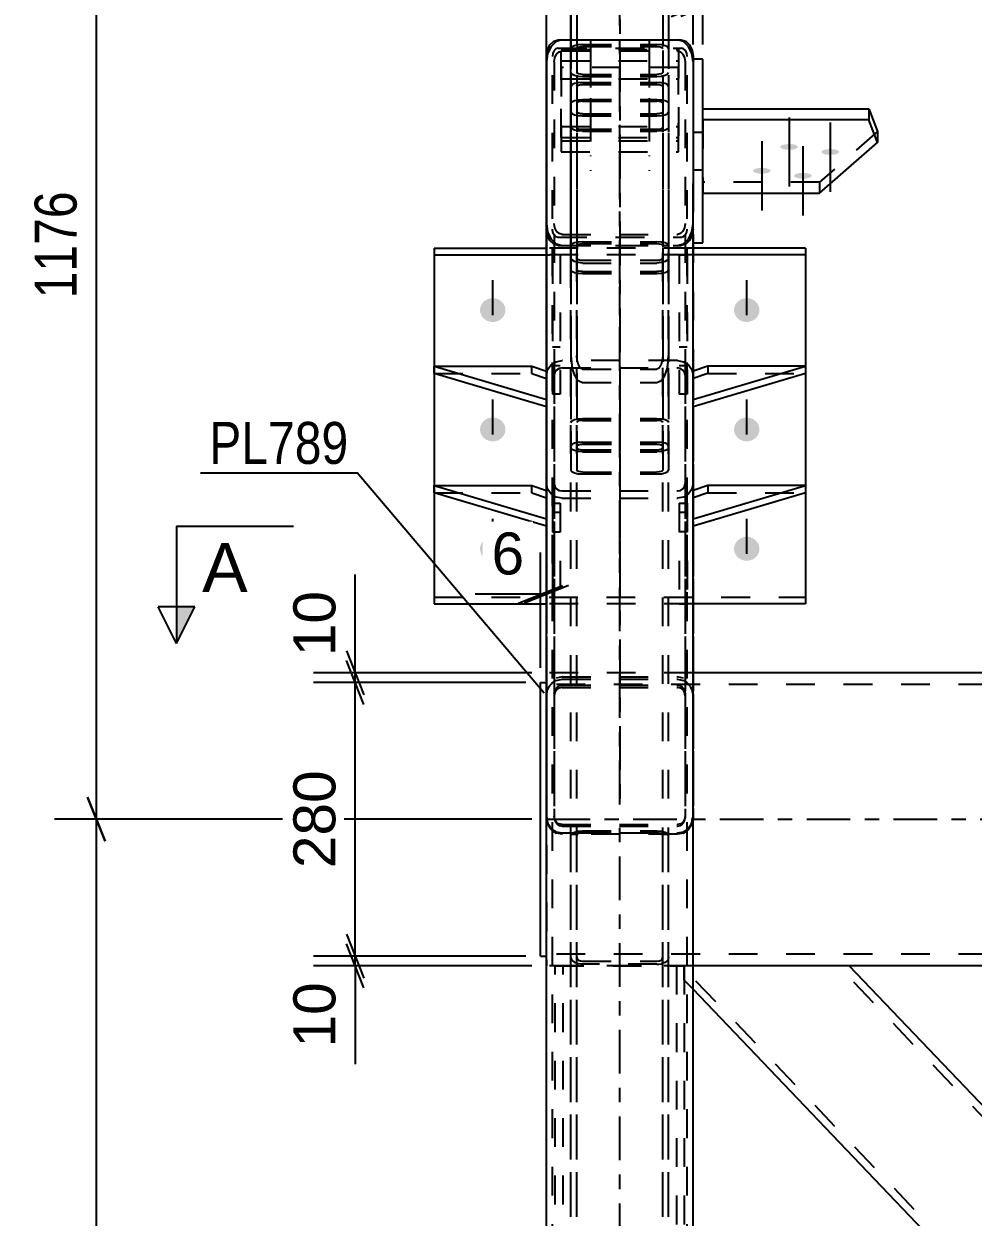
# Model space of a CAD drawing. Header units: millimetres. Extents: x 0 to 1189, y 0 to 841.
# Drawn here: x 72.9 to 137.7, y 469.1 to 550.6 of the extents above; entities that cross this region are included whole.
import ezdxf

# ---------------------------------------------------------------- set-up
doc = ezdxf.new("R2010")
doc.units = ezdxf.units.MM
doc.linetypes.add('DXK_LINE_DOT2', pattern=[3.9198, 1.9599, -1.9599])
doc.linetypes.add('DXK_LINE_DOT3', pattern=[5.9187, 2.979, -0.9799, 0.9799, -0.9799])
doc.styles.add('Arial', font='ARIAL.TTF', dxfattribs={"height": 0.2})
doc.styles.add('Arial Narrow', font='ARIALN.TTF', dxfattribs={"height": 0.2})

# ---------------------------------------------------------------- blocks, each defined once
blk = doc.blocks.new('Part-318890741-4283 - 4193')
at = {"color": 2, "linetype": 'Continuous'}
for p, q in [((100.884, 535.244), (108.551, 535.244)), ((100.884, 535.244), (100.884, 510.982)), ((126.217, 535.244), (118.551, 535.244)), ((126.217, 535.244), (126.217, 510.982)), ((100.884, 534.788), (108.551, 534.788)), ((126.217, 534.788), (118.551, 534.788)), ((100.884, 510.982), (108.551, 510.982)), ((126.217, 510.982), (118.551, 510.982))]:
    blk.add_line(p, q, dxfattribs=at)
at = {"color": 7, "linetype": 'DXK_LINE_DOT2'}
for p, q in [((118.551, 535.244), (108.551, 535.244)), ((108.551, 534.788), (108.785, 534.788)), ((118.551, 534.788), (108.785, 534.788)), ((100.884, 511.438), (126.217, 511.438)), ((118.551, 510.982), (108.551, 510.982))]:
    blk.add_line(p, q, dxfattribs=at)
blk = doc.blocks.new('Part-318890741-4210 - 4193')
at = {"color": 2, "linetype": 'Continuous'}
for p, q in [((100.884, 518.562), (100.884, 519.063)), ((100.884, 519.063), (108.551, 516.783)), ((100.884, 519.063), (107.551, 519.063)), ((107.551, 519.063), (108.551, 518.721)), ((108.551, 516.282), (100.884, 518.562))]:
    blk.add_line(p, q, dxfattribs=at)
at = {"color": 7, "linetype": 'DXK_LINE_DOT2'}
for p, q in [((107.551, 518.562), (107.551, 519.063)), ((108.551, 518.721), (108.551, 516.282)), ((100.884, 518.562), (107.551, 518.562)), ((107.551, 518.562), (108.551, 518.22))]:
    blk.add_line(p, q, dxfattribs=at)
blk = doc.blocks.new('Part-318890741-4211 - 4193')
at = {"color": 2, "linetype": 'Continuous'}
for p, q in [((119.551, 519.063), (118.551, 518.721)), ((118.551, 516.783), (126.217, 519.063)), ((126.217, 519.063), (119.551, 519.063)), ((126.217, 519.063), (126.217, 518.562)), ((126.217, 518.562), (118.551, 516.282))]:
    blk.add_line(p, q, dxfattribs=at)
at = {"color": 7, "linetype": 'DXK_LINE_DOT2'}
for p, q in [((118.551, 518.721), (118.551, 516.282)), ((119.551, 519.063), (119.551, 518.562)), ((119.551, 518.562), (118.551, 518.22)), ((119.551, 518.562), (126.217, 518.562))]:
    blk.add_line(p, q, dxfattribs=at)
blk = doc.blocks.new('Part-318890741-4398 - 4193')
at = {"color": 2, "linetype": 'Continuous'}
for p, q in [((100.884, 526.706), (100.884, 527.207)), ((100.884, 527.207), (108.551, 524.927)), ((100.884, 527.207), (107.551, 527.207)), ((107.551, 527.207), (108.551, 526.865)), ((108.551, 524.426), (100.884, 526.706))]:
    blk.add_line(p, q, dxfattribs=at)
at = {"color": 7, "linetype": 'DXK_LINE_DOT2'}
for p, q in [((107.551, 526.706), (107.551, 527.207)), ((108.551, 526.865), (108.551, 524.426)), ((100.884, 526.706), (107.551, 526.706)), ((107.551, 526.706), (108.551, 526.364))]:
    blk.add_line(p, q, dxfattribs=at)
blk = doc.blocks.new('Part-318890741-4213 - 4193')
at = {"color": 7, "linetype": 'DXK_LINE_DOT2'}
for p, q in [((108.951, 534.788), (108.951, 525.303)), ((109.484, 534.788), (108.951, 534.788)), ((109.484, 534.788), (109.484, 525.303)), ((108.951, 528.523), (109.484, 528.523)), ((108.951, 527.241), (109.484, 527.241)), ((109.484, 525.303), (108.951, 525.303))]:
    blk.add_line(p, q, dxfattribs=at)
blk = doc.blocks.new('Part-318890741-4214 - 4193')
at = {"color": 7, "linetype": 'DXK_LINE_DOT2'}
for p, q in [((117.617, 534.788), (117.617, 525.303)), ((117.617, 534.788), (118.15, 534.788)), ((118.15, 534.788), (118.15, 525.303)), ((117.617, 528.523), (118.15, 528.523)), ((117.617, 527.241), (118.15, 527.241)), ((118.15, 525.303), (117.617, 525.303))]:
    blk.add_line(p, q, dxfattribs=at)
blk = doc.blocks.new('Part-318890741-4215 - 4193')
at = {"color": 7, "linetype": 'DXK_LINE_DOT2'}
for p, q in [((108.951, 517.844), (108.951, 510.982)), ((108.951, 517.844), (109.484, 517.844)), ((109.484, 517.844), (109.484, 510.982)), ((108.951, 517.247), (109.484, 517.247)), ((108.951, 515.906), (109.484, 515.906)), ((109.484, 510.982), (108.951, 510.982))]:
    blk.add_line(p, q, dxfattribs=at)
blk = doc.blocks.new('Part-318890741-4216 - 4193')
at = {"color": 7, "linetype": 'DXK_LINE_DOT2'}
for p, q in [((117.617, 517.844), (117.617, 510.982)), ((117.617, 517.844), (118.15, 517.844)), ((118.15, 517.844), (118.15, 510.982)), ((117.617, 517.247), (118.15, 517.247)), ((118.15, 515.906), (117.617, 515.906)), ((117.617, 510.982), (118.15, 510.982))]:
    blk.add_line(p, q, dxfattribs=at)
blk = doc.blocks.new('Bolt-318890741-4284 - 4193')
at = {"color": 1, "linetype": 'DXK_LINE_DOT2'}
for p, q in [((111.554, 548.183), (111.554, 544.211)), ((115.554, 548.183), (115.554, 544.211)), ((111.554, 544.495), (111.554, 540.524)), ((115.554, 544.495), (115.554, 540.524))]:
    blk.add_line(p, q, dxfattribs=at)
blk = doc.blocks.new('Part-318890741-4224 - 4193')
at = {"color": 7, "linetype": 'DXK_LINE_DOT2'}
for p, q in [((108.551, 506.284), (108.551, 486.284)), ((118.551, 506.284), (108.551, 506.284)), ((334.619, 505.484), (108.551, 505.484)), ((334.619, 487.084), (108.551, 487.084)), ((118.551, 486.284), (108.551, 486.284))]:
    blk.add_line(p, q, dxfattribs=at)
at = {"color": 2, "linetype": 'Continuous'}
for p, q in [((334.619, 506.284), (118.551, 506.284)), ((334.619, 486.284), (118.551, 486.284))]:
    blk.add_line(p, q, dxfattribs=at)
at = {"color": 7, "linetype": 'DXK_LINE_DOT3'}
blk.add_line((108.551, 496.284), (334.619, 496.284), dxfattribs=at)
blk = doc.blocks.new('Part-318890741-4408 - 4193')
at = {"color": 2, "linetype": 'Continuous'}
for p, q in [((108.612, 548.767), (108.785, 549.131)), ((108.785, 549.131), (109.045, 549.374)), ((109.045, 549.374), (109.351, 549.46)), ((109.351, 549.46), (117.751, 549.46)), ((117.751, 549.46), (118.057, 549.374)), ((118.057, 549.374), (118.316, 549.131)), ((118.316, 549.131), (118.49, 548.767)), ((108.551, 548.338), (108.612, 548.767)), ((108.551, 317.743), (108.551, 548.338)), ((118.49, 548.767), (118.551, 548.338)), ((118.551, 548.338), (118.551, 548.16)), ((118.551, 319.495), (118.551, 539.665))]:
    blk.add_line(p, q, dxfattribs=at)
at = {"color": 7, "linetype": 'DXK_LINE_DOT2'}
for p, q in [((109.198, 548.856), (109.068, 548.735)), ((109.351, 548.899), (109.198, 548.856)), ((109.351, 548.899), (117.751, 548.899)), ((117.904, 548.856), (117.751, 548.899)), ((118.034, 548.735), (117.904, 548.856)), ((108.981, 548.553), (108.951, 548.338)), ((108.951, 317.743), (108.951, 548.338)), ((109.068, 548.735), (108.981, 548.553)), ((118.12, 548.553), (118.034, 548.735)), ((118.151, 548.338), (118.12, 548.553)), ((118.151, 317.743), (118.151, 548.338)), ((118.551, 548.16), (118.551, 539.665)), ((108.612, 536.132), (108.551, 536.561)), ((108.981, 536.347), (108.951, 536.561)), ((118.12, 536.347), (118.151, 536.561)), ((118.551, 536.561), (118.49, 536.132)), ((108.785, 535.768), (108.612, 536.132)), ((109.045, 535.525), (108.785, 535.768)), ((109.045, 536.213), (108.981, 536.347)), ((109.068, 536.165), (109.045, 536.213)), ((109.068, 536.165), (109.198, 536.043)), ((109.198, 536.043), (109.351, 536)), ((109.351, 536), (117.751, 536)), ((117.751, 536), (117.904, 536.043)), ((117.904, 536.043), (118.034, 536.165)), ((118.034, 536.165), (118.057, 536.213)), ((118.057, 536.213), (118.12, 536.347)), ((118.316, 535.768), (118.057, 535.525)), ((118.49, 536.132), (118.316, 535.768)), ((109.351, 535.44), (109.045, 535.525)), ((109.351, 535.44), (117.751, 535.44)), ((118.057, 535.525), (117.751, 535.44))]:
    blk.add_line(p, q, dxfattribs=at)
blk = doc.blocks.new('Part-318890741-4241 - 4193')
at = {"color": 7, "linetype": 'DXK_LINE_DOT2'}
for p, q in [((129.2, 486.284), (117.936, 486.284)), ((117.951, 485.768), (117.936, 486.284)), ((117.951, 486.087), (117.951, 486.284)), ((209.5, 390.337), (117.951, 486.087)), ((214.849, 395.932), (128.462, 486.284)), ((117.951, 485.316), (117.951, 485.768)), ((118.551, 484.688), (117.951, 485.316))]:
    blk.add_line(p, q, dxfattribs=at)
at = {"color": 2, "linetype": 'Continuous'}
for p, q in [((215.218, 396.318), (129.2, 486.284)), ((209.131, 389.951), (118.551, 484.688))]:
    blk.add_line(p, q, dxfattribs=at)
blk = doc.blocks.new('Part-318890741-4246 - 4193')
at = {"color": 7, "linetype": 'DXK_LINE_DOT2'}
for p, q in [((110.22, 545.146), (110.281, 545.245)), ((110.22, 545.146), (110.22, 520.105)), ((110.281, 545.245), (110.455, 545.33)), ((110.455, 545.33), (110.714, 545.386)), ((110.651, 545.196), (110.62, 545.146)), ((110.62, 545.146), (110.62, 520.105)), ((110.737, 545.238), (110.651, 545.196)), ((110.714, 545.386), (111.02, 545.406)), ((110.867, 545.266), (110.737, 545.238)), ((111.02, 545.276), (110.867, 545.266)), ((111.02, 545.406), (116.087, 545.406)), ((111.02, 545.276), (116.087, 545.276)), ((116.087, 545.406), (116.393, 545.386)), ((116.24, 545.266), (116.087, 545.276)), ((116.37, 545.238), (116.24, 545.266)), ((116.456, 545.196), (116.37, 545.238)), ((116.393, 545.386), (116.653, 545.33)), ((116.487, 545.146), (116.456, 545.196)), ((116.487, 545.146), (116.487, 520.105)), ((116.653, 545.33), (116.826, 545.245)), ((116.826, 545.245), (116.887, 545.146)), ((116.887, 545.146), (116.887, 520.105)), ((110.281, 543.398), (110.22, 543.498)), ((110.455, 543.313), (110.281, 543.398)), ((110.714, 543.257), (110.455, 543.313)), ((110.62, 543.498), (110.651, 543.448)), ((110.651, 543.448), (110.737, 543.405)), ((111.02, 543.237), (110.714, 543.257)), ((110.737, 543.405), (110.867, 543.377)), ((110.867, 543.377), (111.02, 543.367)), ((111.02, 543.367), (116.087, 543.367)), ((111.02, 543.237), (116.087, 543.237)), ((116.087, 543.367), (116.24, 543.377)), ((116.393, 543.257), (116.087, 543.237)), ((116.24, 543.377), (116.37, 543.405)), ((116.37, 543.405), (116.456, 543.448)), ((116.653, 543.313), (116.393, 543.257)), ((116.456, 543.448), (116.487, 543.498)), ((116.826, 543.398), (116.653, 543.313)), ((116.887, 543.498), (116.826, 543.398)), ((110.455, 521.938), (110.281, 521.853)), ((110.714, 521.994), (110.455, 521.938)), ((111.02, 522.014), (110.714, 521.994)), ((111.02, 522.014), (116.087, 522.014)), ((116.393, 521.994), (116.087, 522.014)), ((116.653, 521.938), (116.393, 521.994)), ((116.826, 521.853), (116.653, 521.938)), ((110.281, 521.853), (110.22, 521.754)), ((110.62, 521.754), (110.651, 521.804)), ((110.651, 521.804), (110.737, 521.846)), ((110.737, 521.846), (110.867, 521.874)), ((110.867, 521.874), (111.02, 521.884)), ((111.02, 521.884), (116.087, 521.884)), ((116.087, 521.884), (116.24, 521.874)), ((116.24, 521.874), (116.37, 521.846)), ((116.37, 521.846), (116.456, 521.804)), ((116.456, 521.804), (116.487, 521.754)), ((116.887, 521.754), (116.826, 521.853)), ((110.22, 520.105), (110.281, 520.006)), ((110.281, 520.006), (110.455, 519.921)), ((110.455, 519.921), (110.714, 519.865)), ((110.651, 520.056), (110.62, 520.105)), ((110.737, 520.013), (110.651, 520.056)), ((110.714, 519.865), (111.02, 519.845)), ((110.867, 519.985), (110.737, 520.013)), ((111.02, 519.975), (110.867, 519.985)), ((111.02, 519.975), (116.087, 519.975)), ((111.02, 519.845), (116.087, 519.845)), ((116.24, 519.985), (116.087, 519.975)), ((116.087, 519.845), (116.393, 519.865)), ((116.37, 520.013), (116.24, 519.985)), ((116.456, 520.056), (116.37, 520.013)), ((116.393, 519.865), (116.653, 519.921)), ((116.487, 520.105), (116.456, 520.056)), ((116.653, 519.921), (116.826, 520.006)), ((116.826, 520.006), (116.887, 520.105))]:
    blk.add_line(p, q, dxfattribs=at)
blk = doc.blocks.new('Part-318890741-4247 - 4193')
at = {"color": 7, "linetype": 'DXK_LINE_DOT2'}
for p, q in [((108.551, 526.581), (108.632, 526.964)), ((108.632, 526.964), (108.863, 527.29)), ((108.863, 527.29), (109.209, 527.507)), ((109.24, 526.935), (109.125, 526.773)), ((109.209, 527.507), (109.617, 527.583)), ((109.413, 527.044), (109.24, 526.935)), ((109.617, 527.082), (109.413, 527.044)), ((117.484, 527.583), (109.617, 527.583)), ((109.617, 527.082), (117.484, 527.082)), ((117.484, 527.583), (117.892, 527.507)), ((117.688, 527.044), (117.484, 527.082)), ((117.861, 526.935), (117.688, 527.044)), ((117.977, 526.773), (117.861, 526.935)), ((117.892, 527.507), (118.238, 527.29)), ((118.238, 527.29), (118.47, 526.964)), ((118.47, 526.964), (118.551, 526.581)), ((108.551, 526.581), (108.551, 496.488)), ((109.125, 526.773), (109.084, 526.581)), ((109.084, 526.581), (109.084, 496.488)), ((118.017, 526.581), (117.977, 526.773)), ((118.017, 526.581), (118.017, 496.488)), ((118.551, 526.581), (118.551, 496.488)), ((108.632, 518.805), (108.551, 519.189)), ((108.863, 518.48), (108.632, 518.805)), ((109.084, 519.189), (109.125, 518.997)), ((109.125, 518.997), (109.24, 518.834)), ((109.24, 518.834), (109.413, 518.726)), ((109.413, 518.726), (109.617, 518.687)), ((109.617, 518.687), (117.484, 518.687)), ((117.484, 518.687), (117.688, 518.726)), ((117.688, 518.726), (117.861, 518.834)), ((117.861, 518.834), (117.977, 518.997)), ((117.977, 518.997), (118.017, 519.189)), ((118.47, 518.805), (118.238, 518.48)), ((118.551, 519.189), (118.47, 518.805)), ((109.209, 518.263), (108.863, 518.48)), ((109.617, 518.186), (109.209, 518.263)), ((109.617, 518.186), (117.484, 518.186)), ((117.892, 518.263), (117.484, 518.186)), ((118.238, 518.48), (117.892, 518.263)), ((109.617, 505.995), (109.209, 505.908)), ((109.617, 505.995), (117.484, 505.995)), ((117.892, 505.908), (117.484, 505.995)), ((108.632, 505.294), (108.551, 504.86)), ((109.084, 504.86), (109.125, 505.077)), ((109.413, 505.384), (109.617, 505.427)), ((109.617, 505.427), (117.484, 505.427)), ((117.484, 505.427), (117.688, 505.384)), ((117.977, 505.077), (118.017, 504.86)), ((118.551, 504.86), (118.47, 505.294)), ((108.551, 496.488), (108.632, 496.054)), ((109.125, 496.271), (109.084, 496.488)), ((109.617, 495.921), (109.413, 495.964)), ((109.617, 495.921), (117.484, 495.921)), ((117.688, 495.964), (117.484, 495.921)), ((118.017, 496.488), (117.977, 496.271)), ((118.47, 496.054), (118.551, 496.488)), ((109.209, 495.439), (109.617, 495.353)), ((109.617, 495.353), (117.484, 495.353)), ((117.484, 495.353), (117.892, 495.439))]:
    blk.add_line(p, q, dxfattribs=at)
at = {"color": 7, "linetype": 'DXK_LINE_DOT3'}
blk.add_line((113.551, 526.305), (113.551, 497.254), dxfattribs=at)
at = {"color": 7, "linetype": 'DXK_LINE_DOT2'}
for centre, radius, start, end in [((109.641, 504.881), 0.552, 114.31996, 159.24168), ((117.461, 504.881), 0.552, 20.75832, 65.68004), ((109.664, 496.445), 1.103, 200.75832, 245.68004), ((109.641, 496.466), 0.552, 200.75832, 245.68004), ((117.461, 496.466), 0.552, 294.31996, 339.24168), ((117.438, 496.445), 1.103, 294.31996, 339.24168)]:
    blk.add_arc(centre, radius, start, end, dxfattribs=at)
blk = doc.blocks.new('Part-318890741-4253 - 4193')
at = {"color": 7, "linetype": 'DXK_LINE_DOT2'}
for p, q in [((108.863, 549.022), (108.632, 548.536)), ((109.209, 549.346), (108.863, 549.022)), ((109.617, 549.46), (109.209, 549.346)), ((117.892, 549.346), (117.484, 549.46)), ((118.238, 549.022), (117.892, 549.346)), ((118.47, 548.536), (118.238, 549.022)), ((108.632, 548.536), (108.551, 547.964)), ((108.551, 547.964), (108.551, 496.39)), ((109.084, 547.964), (109.125, 548.25)), ((109.084, 547.964), (109.084, 496.39)), ((109.125, 548.25), (109.24, 548.493)), ((109.24, 548.493), (109.413, 548.655)), ((109.413, 548.655), (109.617, 548.712)), ((109.617, 548.712), (117.484, 548.712)), ((117.484, 548.712), (117.688, 548.655)), ((117.688, 548.655), (117.861, 548.493)), ((117.861, 548.493), (117.977, 548.25)), ((117.977, 548.25), (118.017, 547.964)), ((118.017, 547.964), (118.017, 496.39)), ((118.551, 547.964), (118.47, 548.536)), ((118.551, 547.964), (118.551, 496.39)), ((108.551, 536.935), (108.632, 536.363)), ((109.125, 536.649), (109.084, 536.935)), ((109.24, 536.406), (109.125, 536.649)), ((117.977, 536.649), (117.861, 536.406)), ((118.017, 536.935), (117.977, 536.649)), ((118.47, 536.363), (118.551, 536.935)), ((108.632, 536.363), (108.863, 535.878)), ((108.863, 535.878), (109.209, 535.553)), ((109.413, 536.244), (109.24, 536.406)), ((109.617, 536.187), (109.413, 536.244)), ((109.617, 536.187), (117.484, 536.187)), ((117.688, 536.244), (117.484, 536.187)), ((117.861, 536.406), (117.688, 536.244)), ((117.892, 535.553), (118.238, 535.878)), ((118.238, 535.878), (118.47, 536.363)), ((109.209, 535.553), (109.617, 535.44)), ((109.617, 535.44), (117.484, 535.44)), ((117.484, 535.44), (117.892, 535.553)), ((109.209, 505.753), (109.617, 505.839)), ((109.617, 505.839), (117.484, 505.839)), ((117.484, 505.839), (117.892, 505.753)), ((108.551, 504.71), (108.632, 505.142)), ((109.125, 504.926), (109.084, 504.71)), ((109.617, 505.275), (109.413, 505.232)), ((109.617, 505.275), (117.484, 505.275)), ((117.688, 505.232), (117.484, 505.275)), ((118.017, 504.71), (117.977, 504.926)), ((118.47, 505.142), (118.551, 504.71)), ((108.632, 495.959), (108.551, 496.39)), ((109.084, 496.39), (109.125, 496.175)), ((109.413, 495.869), (109.617, 495.826)), ((117.484, 495.826), (117.688, 495.869)), ((117.977, 496.175), (118.017, 496.39)), ((118.551, 496.39), (118.47, 495.959)), ((109.617, 495.262), (109.209, 495.348)), ((109.617, 495.826), (117.484, 495.826)), ((117.484, 495.262), (109.617, 495.262)), ((117.892, 495.348), (117.484, 495.262))]:
    blk.add_line(p, q, dxfattribs=at)
at = {"color": 2, "linetype": 'Continuous'}
blk.add_line((109.617, 549.46), (117.484, 549.46), dxfattribs=at)
at = {"color": 7, "linetype": 'DXK_LINE_DOT3'}
blk.add_line((113.551, 497.294), (113.551, 545.706), dxfattribs=at)
at = {"color": 7, "linetype": 'DXK_LINE_DOT2'}
for centre, radius, start, end in [((109.659, 504.75), 1.099, 114.13627, 159.07273), ((117.443, 504.75), 1.099, 20.92727, 65.86373), ((109.638, 504.73), 0.55, 114.13627, 159.07273), ((117.463, 504.73), 0.55, 20.92727, 65.86373), ((109.659, 496.351), 1.099, 200.92727, 245.86373), ((109.638, 496.371), 0.55, 200.92727, 245.86373), ((117.463, 496.371), 0.55, 294.13627, 339.07273), ((117.443, 496.351), 1.099, 294.13627, 339.07273)]:
    blk.add_arc(centre, radius, start, end, dxfattribs=at)
blk = doc.blocks.new('Part-318890741-4302 - 4193')
at = {"color": 7, "linetype": 'DXK_LINE_DOT3'}
blk.add_line((113.551, 554.818), (113.551, 513.103), dxfattribs=at)
at = {"color": 7, "linetype": 'DXK_LINE_DOT2'}
for p, q in [((110.278, 546.394), (110.217, 546.29)), ((110.452, 546.483), (110.278, 546.394)), ((110.711, 546.543), (110.452, 546.483)), ((110.617, 546.29), (110.648, 546.342)), ((110.648, 546.342), (110.735, 546.386)), ((111.017, 546.564), (110.711, 546.543)), ((110.735, 546.386), (110.864, 546.416)), ((110.864, 546.416), (111.017, 546.427)), ((111.017, 546.564), (116.084, 546.564)), ((111.017, 546.427), (116.084, 546.427)), ((116.39, 546.543), (116.084, 546.564)), ((116.084, 546.427), (116.237, 546.416)), ((116.237, 546.416), (116.367, 546.386)), ((116.367, 546.386), (116.454, 546.342)), ((116.65, 546.483), (116.39, 546.543)), ((116.454, 546.342), (116.484, 546.29)), ((116.823, 546.394), (116.65, 546.483)), ((116.884, 546.29), (116.823, 546.394)), ((110.217, 546.29), (110.217, 521.632)), ((110.617, 546.29), (110.617, 521.632)), ((116.484, 546.29), (116.484, 521.632)), ((116.884, 546.29), (116.884, 521.632)), ((110.217, 544.555), (110.278, 544.45)), ((110.278, 544.45), (110.452, 544.362)), ((110.452, 544.362), (110.711, 544.302)), ((110.648, 544.503), (110.617, 544.555)), ((110.735, 544.458), (110.648, 544.503)), ((110.711, 544.302), (111.017, 544.281)), ((110.864, 544.429), (110.735, 544.458)), ((111.017, 544.418), (110.864, 544.429)), ((111.017, 544.418), (116.084, 544.418)), ((111.017, 544.281), (116.084, 544.281)), ((116.237, 544.429), (116.084, 544.418)), ((116.084, 544.281), (116.39, 544.302)), ((116.367, 544.458), (116.237, 544.429)), ((116.454, 544.503), (116.367, 544.458)), ((116.39, 544.302), (116.65, 544.362)), ((116.484, 544.555), (116.454, 544.503)), ((116.65, 544.362), (116.823, 544.45)), ((116.823, 544.45), (116.884, 544.555)), ((110.278, 523.471), (110.452, 523.56)), ((110.452, 523.56), (110.711, 523.619)), ((110.711, 523.619), (111.017, 523.64)), ((111.017, 523.64), (116.084, 523.64)), ((116.084, 523.64), (116.39, 523.619)), ((116.39, 523.619), (116.65, 523.56)), ((116.65, 523.56), (116.823, 523.471)), ((110.217, 523.366), (110.278, 523.471)), ((110.648, 523.418), (110.617, 523.366)), ((110.735, 523.463), (110.648, 523.418)), ((110.864, 523.493), (110.735, 523.463)), ((111.017, 523.503), (110.864, 523.493)), ((111.017, 523.503), (116.084, 523.503)), ((116.237, 523.493), (116.084, 523.503)), ((116.367, 523.463), (116.237, 523.493)), ((116.454, 523.418), (116.367, 523.463)), ((116.484, 523.366), (116.454, 523.418)), ((116.823, 523.471), (116.884, 523.366)), ((110.278, 521.527), (110.217, 521.632)), ((110.452, 521.438), (110.278, 521.527)), ((110.711, 521.379), (110.452, 521.438)), ((110.617, 521.632), (110.648, 521.579)), ((110.648, 521.579), (110.735, 521.535)), ((111.017, 521.358), (110.711, 521.379)), ((110.735, 521.535), (110.864, 521.505)), ((110.864, 521.505), (111.017, 521.495)), ((111.017, 521.495), (116.084, 521.495)), ((111.017, 521.358), (116.084, 521.358)), ((116.084, 521.495), (116.237, 521.505)), ((116.39, 521.379), (116.084, 521.358)), ((116.237, 521.505), (116.367, 521.535)), ((116.367, 521.535), (116.454, 521.579)), ((116.65, 521.438), (116.39, 521.379)), ((116.454, 521.579), (116.484, 521.632)), ((116.823, 521.527), (116.65, 521.438)), ((116.884, 521.632), (116.823, 521.527))]:
    blk.add_line(p, q, dxfattribs=at)
blk = doc.blocks.new('Bolt-318890741-4303 - 4193')
at = {"linetype": 'Continuous'}
for points in [[(104.884, 531.843), (105.064, 531.825), (105.237, 531.773), (105.394, 531.688), (105.528, 531.574), (105.635, 531.436), (105.708, 531.28), (105.746, 531.114), (105.746, 530.944), (105.708, 530.777), (105.635, 530.622), (105.528, 530.484), (105.394, 530.37), (105.237, 530.285), (105.064, 530.232), (104.884, 530.214), (104.704, 530.232), (104.532, 530.285), (104.375, 530.37), (104.24, 530.484), (104.134, 530.622), (104.06, 530.777), (104.022, 530.944), (104.022, 531.114), (104.06, 531.28), (104.134, 531.436), (104.24, 531.574), (104.375, 531.688), (104.532, 531.773), (104.704, 531.825)], [(122.217, 531.843), (122.398, 531.825), (122.57, 531.773), (122.727, 531.688), (122.862, 531.574), (122.968, 531.436), (123.042, 531.28), (123.079, 531.114), (123.079, 530.944), (123.042, 530.777), (122.968, 530.622), (122.862, 530.484), (122.727, 530.37), (122.57, 530.285), (122.398, 530.232), (122.217, 530.214), (122.037, 530.232), (121.865, 530.285), (121.708, 530.37), (121.573, 530.484), (121.467, 530.622), (121.393, 530.777), (121.356, 530.944), (121.356, 531.114), (121.393, 531.28), (121.467, 531.436), (121.573, 531.574), (121.708, 531.688), (121.865, 531.773), (122.037, 531.825)], [(104.884, 523.699), (105.064, 523.681), (105.237, 523.629), (105.394, 523.544), (105.528, 523.43), (105.635, 523.292), (105.708, 523.136), (105.746, 522.97), (105.746, 522.8), (105.708, 522.633), (105.635, 522.478), (105.528, 522.34), (105.394, 522.226), (105.237, 522.141), (105.064, 522.088), (104.884, 522.07), (104.704, 522.088), (104.532, 522.141), (104.375, 522.226), (104.24, 522.34), (104.134, 522.478), (104.06, 522.633), (104.022, 522.8), (104.022, 522.97), (104.06, 523.136), (104.134, 523.292), (104.24, 523.43), (104.375, 523.544), (104.532, 523.629), (104.704, 523.681)], [(122.217, 523.699), (122.398, 523.681), (122.57, 523.629), (122.727, 523.544), (122.862, 523.43), (122.968, 523.292), (123.042, 523.136), (123.079, 522.97), (123.079, 522.8), (123.042, 522.633), (122.968, 522.478), (122.862, 522.34), (122.727, 522.226), (122.57, 522.141), (122.398, 522.088), (122.217, 522.07), (122.037, 522.088), (121.865, 522.141), (121.708, 522.226), (121.573, 522.34), (121.467, 522.478), (121.393, 522.633), (121.356, 522.8), (121.356, 522.97), (121.393, 523.136), (121.467, 523.292), (121.573, 523.43), (121.708, 523.544), (121.865, 523.629), (122.037, 523.681)], [(104.884, 515.555), (105.064, 515.537), (105.237, 515.485), (105.394, 515.4), (105.528, 515.286), (105.635, 515.148), (105.708, 514.992), (105.746, 514.826), (105.746, 514.656), (105.708, 514.489), (105.635, 514.334), (105.528, 514.196), (105.394, 514.082), (105.237, 513.997), (105.064, 513.944), (104.884, 513.926), (104.704, 513.944), (104.532, 513.997), (104.375, 514.082), (104.24, 514.196), (104.134, 514.334), (104.06, 514.489), (104.022, 514.656), (104.022, 514.826), (104.06, 514.992), (104.134, 515.148), (104.24, 515.286), (104.375, 515.4), (104.532, 515.485), (104.704, 515.537)], [(122.217, 515.555), (122.398, 515.537), (122.57, 515.485), (122.727, 515.4), (122.862, 515.286), (122.968, 515.148), (123.042, 514.992), (123.079, 514.826), (123.079, 514.656), (123.042, 514.489), (122.968, 514.334), (122.862, 514.196), (122.727, 514.082), (122.57, 513.997), (122.398, 513.944), (122.217, 513.926), (122.037, 513.944), (121.865, 513.997), (121.708, 514.082), (121.573, 514.196), (121.467, 514.334), (121.393, 514.489), (121.356, 514.656), (121.356, 514.826), (121.393, 514.992), (121.467, 515.148), (121.573, 515.286), (121.708, 515.4), (121.865, 515.485), (122.037, 515.537)]]:
    blk.add_hatch(color=1, dxfattribs=at).paths.add_polyline_path(points)
at = {"color": 1, "linetype": 'Continuous'}
for p, q in [((104.884, 530.687), (104.884, 533.081)), ((122.217, 530.687), (122.217, 533.081)), ((104.884, 522.543), (104.884, 524.937)), ((122.217, 522.543), (122.217, 524.937)), ((104.884, 514.399), (104.884, 516.793)), ((122.217, 514.399), (122.217, 516.793))]:
    blk.add_line(p, q, dxfattribs=at)
at = {"color": 1, "linetype": 'DXK_LINE_DOT2'}
for p, q in [((113.551, 530.687), (113.551, 533.081)), ((113.551, 514.399), (113.551, 516.793))]:
    blk.add_line(p, q, dxfattribs=at)
blk = doc.blocks.new('Part-318890741-4430 - 4193')
at = {"color": 7, "linetype": 'DXK_LINE_DOT2'}
for p, q in [((109.551, 542.798), (109.551, 548.799)), ((109.551, 548.799), (117.551, 548.799)), ((117.551, 548.799), (117.551, 542.798)), ((109.551, 548.047), (117.551, 548.047)), ((109.551, 543.55), (117.551, 543.55)), ((109.551, 542.798), (117.551, 542.798))]:
    blk.add_line(p, q, dxfattribs=at)
blk = doc.blocks.new('Part-318890741-4314 - 4193')
at = {"color": 7, "linetype": 'DXK_LINE_DOT3'}
blk.add_line((113.551, 283.618), (113.551, 496.284), dxfattribs=at)
at = {"color": 7, "linetype": 'DXK_LINE_DOT2'}
for p, q in [((109.151, 293.618), (109.151, 486.284)), ((109.151, 486.284), (117.951, 486.284)), ((109.684, 293.618), (109.684, 486.284)), ((117.417, 486.284), (117.417, 293.618)), ((117.951, 486.284), (117.951, 293.618))]:
    blk.add_line(p, q, dxfattribs=at)
blk = doc.blocks.new('Part-318890741-4357 - 4193')
at = {"color": 2, "linetype": 'Continuous'}
for p, q in [((108.151, 486.951), (108.151, 505.618)), ((108.151, 505.618), (108.551, 505.618)), ((108.151, 486.951), (108.551, 486.951))]:
    blk.add_line(p, q, dxfattribs=at)
at = {"color": 7, "linetype": 'DXK_LINE_DOT2'}
blk.add_line((108.551, 486.951), (108.551, 505.618), dxfattribs=at)
blk = doc.blocks.new('Part-318890741-4367 - 4193')
at = {"color": 7, "linetype": 'DXK_LINE_DOT2'}
for p, q in [((109.554, 547.572), (109.554, 541.827)), ((117.554, 547.572), (109.554, 547.572)), ((117.554, 541.827), (117.554, 547.572)), ((109.554, 546.816), (117.554, 546.816)), ((109.554, 542.584), (117.554, 542.584)), ((109.554, 541.827), (117.554, 541.827))]:
    blk.add_line(p, q, dxfattribs=at)
blk = doc.blocks.new('Part-318890741-4397 - 4193')
at = {"color": 2, "linetype": 'Continuous'}
for p, q in [((119.217, 544), (119.217, 544.756)), ((119.217, 544.756), (130.551, 544.756)), ((130.551, 544.756), (131.152, 543.224)), ((130.551, 544.756), (130.551, 544)), ((130.551, 544), (119.217, 544)), ((131.152, 542.468), (130.551, 544)), ((131.152, 543.224), (131.152, 542.468)), ((127.188, 539.011), (131.152, 542.468)), ((119.217, 539.011), (127.188, 539.011))]:
    blk.add_line(p, q, dxfattribs=at)
at = {"color": 7, "linetype": 'DXK_LINE_DOT2'}
for p, q in [((119.217, 544), (119.217, 539.011)), ((131.152, 543.224), (127.188, 539.767)), ((127.188, 539.767), (119.217, 539.767)), ((127.188, 539.767), (127.188, 539.011))]:
    blk.add_line(p, q, dxfattribs=at)
blk = doc.blocks.new('Part-318890741-4399 - 4193')
at = {"color": 2, "linetype": 'Continuous'}
for p, q in [((119.551, 527.207), (118.551, 526.865)), ((118.551, 524.927), (126.217, 527.207)), ((126.217, 527.207), (119.551, 527.207)), ((126.217, 527.207), (126.217, 526.706)), ((126.217, 526.706), (118.551, 524.426))]:
    blk.add_line(p, q, dxfattribs=at)
at = {"color": 7, "linetype": 'DXK_LINE_DOT2'}
for p, q in [((118.551, 526.865), (118.551, 524.426)), ((119.551, 527.207), (119.551, 526.706)), ((119.551, 526.706), (118.551, 526.364)), ((119.551, 526.706), (126.217, 526.706))]:
    blk.add_line(p, q, dxfattribs=at)
blk = doc.blocks.new('Part-318890741-4413 - 4193')
at = {"color": 7, "linetype": 'DXK_LINE_DOT2'}
for p, q in [((110.217, 495.06), (110.241, 495.262)), ((110.217, 324.12), (110.217, 495.06)), ((110.241, 495.262), (110.278, 495.326)), ((110.241, 495.262), (110.641, 495.262)), ((110.278, 495.326), (110.452, 495.414)), ((110.452, 495.414), (110.711, 495.473)), ((110.617, 495.06), (110.641, 495.262)), ((110.617, 324.12), (110.617, 495.06)), ((110.648, 495.274), (110.641, 495.262)), ((110.735, 495.318), (110.648, 495.274)), ((110.711, 495.473), (111.017, 495.494)), ((110.864, 495.348), (110.735, 495.318)), ((111.017, 495.358), (110.864, 495.348)), ((111.017, 495.494), (116.084, 495.494)), ((111.017, 495.358), (116.084, 495.358)), ((116.084, 495.494), (116.39, 495.473)), ((116.237, 495.348), (116.084, 495.358)), ((116.367, 495.318), (116.237, 495.348)), ((116.454, 495.274), (116.367, 495.318)), ((116.39, 495.473), (116.65, 495.414)), ((116.461, 495.262), (116.454, 495.274)), ((116.484, 495.06), (116.461, 495.262)), ((116.461, 495.262), (116.861, 495.262)), ((116.484, 324.12), (116.484, 495.06)), ((116.65, 495.414), (116.823, 495.326)), ((116.823, 495.326), (116.861, 495.262)), ((116.884, 495.06), (116.861, 495.262)), ((116.884, 324.12), (116.884, 495.06)), ((110.217, 486.886), (110.247, 486.753)), ((110.247, 486.753), (110.278, 486.666)), ((110.278, 486.666), (110.452, 486.522)), ((110.711, 486.425), (110.452, 486.522)), ((110.617, 486.886), (110.648, 486.753)), ((110.648, 486.753), (110.735, 486.679)), ((110.884, 486.406), (110.711, 486.425)), ((110.735, 486.679), (110.864, 486.631)), ((110.864, 486.631), (111.017, 486.614)), ((111.017, 486.4), (110.884, 486.406)), ((111.017, 486.614), (116.084, 486.614)), ((116.084, 486.4), (111.017, 486.4)), ((116.084, 486.614), (116.237, 486.631)), ((116.084, 486.4), (116.218, 486.406)), ((116.218, 486.406), (116.39, 486.425)), ((116.237, 486.631), (116.367, 486.679)), ((116.367, 486.679), (116.454, 486.751)), ((116.65, 486.522), (116.39, 486.425)), ((116.454, 486.751), (116.484, 486.886)), ((116.823, 486.666), (116.65, 486.522)), ((116.854, 486.753), (116.823, 486.666)), ((116.884, 486.886), (116.854, 486.753))]:
    blk.add_line(p, q, dxfattribs=at)
blk = doc.blocks.new('Part-318890741-4423 - 4193')
at = {"color": 7, "linetype": 'DXK_LINE_DOT2'}
for p, q in [((110.217, 411.459), (110.217, 535.44)), ((110.217, 535.44), (110.617, 535.44)), ((110.617, 411.459), (110.617, 535.44)), ((116.484, 411.459), (116.484, 535.44)), ((116.484, 535.44), (116.884, 535.44)), ((116.884, 411.459), (116.884, 535.44)), ((110.278, 534.467), (110.217, 534.607)), ((110.452, 534.349), (110.278, 534.467)), ((110.711, 534.269), (110.452, 534.349)), ((110.617, 534.607), (110.648, 534.537)), ((110.648, 534.537), (110.735, 534.478)), ((111.017, 534.241), (110.711, 534.269)), ((110.735, 534.478), (110.864, 534.438)), ((110.864, 534.438), (111.017, 534.424)), ((111.017, 534.424), (116.084, 534.424)), ((111.017, 534.241), (116.084, 534.241)), ((116.084, 534.424), (116.237, 534.438)), ((116.39, 534.269), (116.084, 534.241)), ((116.237, 534.438), (116.367, 534.478)), ((116.367, 534.478), (116.454, 534.537)), ((116.65, 534.349), (116.39, 534.269)), ((116.454, 534.537), (116.484, 534.607)), ((116.823, 534.467), (116.65, 534.349)), ((116.884, 534.607), (116.823, 534.467)), ((110.217, 527.928), (110.278, 527.219)), ((110.648, 527.573), (110.617, 527.928)), ((116.484, 527.928), (116.454, 527.573)), ((116.823, 527.219), (116.884, 527.928)), ((111.017, 527.002), (110.864, 527.073)), ((111.017, 527.002), (116.084, 527.002)), ((116.237, 527.073), (116.084, 527.002)), ((110.711, 526.218), (111.017, 526.077)), ((111.017, 526.077), (116.084, 526.077)), ((116.084, 526.077), (116.39, 526.218))]:
    blk.add_line(p, q, dxfattribs=at)
for centre, radius, start, end in [((112.154, 527.436), 1.888, 186.58873, 220.17108), ((111.586, 527.682), 0.944, 186.58873, 220.17108), ((115.516, 527.682), 0.944, 319.82892, 353.41127), ((114.947, 527.436), 1.888, 319.82892, 353.41127)]:
    blk.add_arc(centre, radius, start, end, dxfattribs=at)
blk = doc.blocks.new('Part-318890741-4424 - 4193')
at = {"color": 2, "linetype": 'Continuous'}
for p, q in [((118.551, 548.16), (118.551, 539.665)), ((119.217, 548.16), (118.551, 548.16)), ((119.217, 535.607), (119.217, 548.16)), ((118.551, 540.596), (119.217, 540.596)), ((118.551, 535.607), (119.217, 535.607))]:
    blk.add_line(p, q, dxfattribs=at)
at = {"color": 7, "linetype": 'DXK_LINE_DOT2'}
for p, q in [((118.551, 543.171), (119.217, 543.171)), ((118.551, 539.665), (118.551, 535.607))]:
    blk.add_line(p, q, dxfattribs=at)
blk = doc.blocks.new('Bolt-318890741-4425 - 4193')
at = {"linetype": 'Continuous'}
for points in [[(125.106, 542.356), (125.231, 542.351), (125.35, 542.339), (125.459, 542.318), (125.552, 542.291), (125.626, 542.258), (125.677, 542.221), (125.703, 542.181), (125.703, 542.14), (125.677, 542.1), (125.626, 542.063), (125.552, 542.03), (125.459, 542.002), (125.35, 541.982), (125.231, 541.969), (125.106, 541.965), (124.982, 541.969), (124.862, 541.982), (124.754, 542.002), (124.66, 542.03), (124.587, 542.063), (124.536, 542.1), (124.51, 542.14), (124.51, 542.181), (124.536, 542.221), (124.587, 542.258), (124.66, 542.291), (124.754, 542.318), (124.862, 542.339), (124.982, 542.351)], [(127.917, 542.014), (128.042, 542.01), (128.161, 541.997), (128.269, 541.977), (128.363, 541.949), (128.436, 541.916), (128.487, 541.879), (128.513, 541.839), (128.513, 541.798), (128.487, 541.758), (128.436, 541.721), (128.363, 541.688), (128.269, 541.661), (128.161, 541.64), (128.042, 541.627), (127.917, 541.623), (127.792, 541.627), (127.673, 541.64), (127.564, 541.661), (127.471, 541.688), (127.397, 541.721), (127.346, 541.758), (127.32, 541.798), (127.32, 541.839), (127.346, 541.879), (127.397, 541.916), (127.471, 541.949), (127.564, 541.977), (127.673, 541.997), (127.792, 542.01)], [(123.241, 540.729), (123.365, 540.724), (123.485, 540.712), (123.593, 540.691), (123.687, 540.664), (123.76, 540.631), (123.811, 540.594), (123.837, 540.554), (123.837, 540.513), (123.811, 540.473), (123.76, 540.436), (123.687, 540.403), (123.593, 540.375), (123.485, 540.355), (123.365, 540.342), (123.241, 540.338), (123.116, 540.342), (122.997, 540.355), (122.888, 540.375), (122.795, 540.403), (122.721, 540.436), (122.67, 540.473), (122.644, 540.513), (122.644, 540.554), (122.67, 540.594), (122.721, 540.631), (122.795, 540.664), (122.888, 540.691), (122.997, 540.712), (123.116, 540.724)], [(126.051, 540.387), (126.176, 540.383), (126.295, 540.37), (126.404, 540.35), (126.497, 540.322), (126.571, 540.289), (126.622, 540.252), (126.648, 540.212), (126.648, 540.171), (126.622, 540.131), (126.571, 540.094), (126.497, 540.061), (126.404, 540.034), (126.295, 540.013), (126.176, 540.001), (126.051, 539.996), (125.926, 540.001), (125.807, 540.013), (125.699, 540.034), (125.605, 540.061), (125.532, 540.094), (125.481, 540.131), (125.455, 540.171), (125.455, 540.212), (125.481, 540.252), (125.532, 540.289), (125.605, 540.322), (125.699, 540.35), (125.807, 540.37), (125.926, 540.383)]]:
    blk.add_hatch(color=1, dxfattribs=at).paths.add_polyline_path(points)
at = {"color": 1, "linetype": 'Continuous'}
for p, q in [((125.106, 544.177), (125.106, 539.45)), ((127.917, 543.836), (127.917, 539.108)), ((123.241, 542.55), (123.241, 537.823)), ((126.051, 542.209), (126.051, 537.481))]:
    blk.add_line(p, q, dxfattribs=at)
blk = doc.blocks.new('Bolt-318890741-4431 - 4193')
at = {"color": 1, "linetype": 'DXK_LINE_DOT2'}
for p, q in [((111.551, 549.367), (111.551, 545.42)), ((115.551, 549.367), (115.551, 545.42)), ((111.551, 545.487), (111.551, 541.541)), ((115.551, 545.487), (115.551, 541.541))]:
    blk.add_line(p, q, dxfattribs=at)
blk = doc.blocks.new('Part-318890741-4436 - 4193')
at = {"color": 7, "linetype": 'DXK_LINE_DOT2'}
for p, q in [((110.22, 558.808), (110.281, 558.908)), ((110.22, 558.808), (110.22, 533.786)), ((110.281, 558.908), (110.455, 558.992)), ((110.455, 558.992), (110.714, 559.049)), ((110.651, 558.858), (110.62, 558.808)), ((110.62, 558.808), (110.62, 533.786)), ((110.737, 558.9), (110.651, 558.858)), ((110.714, 559.049), (111.02, 559.069)), ((110.867, 558.929), (110.737, 558.9)), ((111.02, 558.938), (110.867, 558.929)), ((111.02, 559.069), (116.087, 559.069)), ((111.02, 558.938), (116.087, 558.938)), ((116.087, 559.069), (116.393, 559.049)), ((116.24, 558.929), (116.087, 558.938)), ((116.37, 558.9), (116.24, 558.929)), ((116.456, 558.858), (116.37, 558.9)), ((116.393, 559.049), (116.653, 558.992)), ((116.487, 558.808), (116.456, 558.858)), ((116.487, 558.808), (116.487, 533.786)), ((116.653, 558.992), (116.826, 558.908)), ((116.826, 558.908), (116.887, 558.808)), ((116.887, 558.808), (116.887, 533.786)), ((110.281, 557.06), (110.22, 557.16)), ((110.455, 556.976), (110.281, 557.06)), ((110.714, 556.919), (110.455, 556.976)), ((110.62, 557.16), (110.651, 557.11)), ((110.651, 557.11), (110.737, 557.068)), ((111.02, 556.9), (110.714, 556.919)), ((110.737, 557.068), (110.867, 557.04)), ((110.867, 557.04), (111.02, 557.03)), ((111.02, 557.03), (116.087, 557.03)), ((116.087, 557.03), (116.24, 557.04)), ((116.393, 556.919), (116.087, 556.9)), ((116.24, 557.04), (116.37, 557.068)), ((116.37, 557.068), (116.456, 557.11)), ((116.653, 556.976), (116.393, 556.919)), ((116.456, 557.11), (116.487, 557.16)), ((116.826, 557.06), (116.653, 556.976)), ((116.887, 557.16), (116.826, 557.06)), ((111.02, 556.9), (116.087, 556.9)), ((110.281, 535.534), (110.22, 535.434)), ((110.455, 535.618), (110.281, 535.534)), ((110.714, 535.674), (110.455, 535.618)), ((110.62, 535.434), (110.651, 535.484)), ((110.651, 535.484), (110.737, 535.526)), ((111.02, 535.694), (110.714, 535.674)), ((110.737, 535.526), (110.867, 535.554)), ((110.867, 535.554), (111.02, 535.564)), ((111.02, 535.694), (116.087, 535.694)), ((111.02, 535.564), (116.087, 535.564)), ((116.393, 535.674), (116.087, 535.694)), ((116.087, 535.564), (116.24, 535.554)), ((116.24, 535.554), (116.37, 535.526)), ((116.37, 535.526), (116.456, 535.484)), ((116.653, 535.618), (116.393, 535.674)), ((116.456, 535.484), (116.487, 535.434)), ((116.826, 535.534), (116.653, 535.618)), ((116.887, 535.434), (116.826, 535.534)), ((110.22, 533.786), (110.281, 533.686)), ((110.281, 533.686), (110.455, 533.601)), ((110.455, 533.601), (110.714, 533.545)), ((110.651, 533.736), (110.62, 533.786)), ((110.737, 533.694), (110.651, 533.736)), ((110.714, 533.545), (111.02, 533.525)), ((110.867, 533.665), (110.737, 533.694)), ((111.02, 533.655), (110.867, 533.665)), ((111.02, 533.655), (116.087, 533.655)), ((111.02, 533.525), (116.087, 533.525)), ((116.24, 533.665), (116.087, 533.655)), ((116.087, 533.525), (116.393, 533.545)), ((116.37, 533.694), (116.24, 533.665)), ((116.456, 533.736), (116.37, 533.694)), ((116.393, 533.545), (116.653, 533.601)), ((116.487, 533.786), (116.456, 533.736)), ((116.653, 533.601), (116.826, 533.686)), ((116.826, 533.686), (116.887, 533.786))]:
    blk.add_line(p, q, dxfattribs=at)
blk = doc.blocks.new('Part-318890741-4443 - 4193')
at = {"color": 7, "linetype": 'DXK_LINE_DOT3'}
blk.add_line((113.554, 538.606), (113.554, 580.892), dxfattribs=at)
at = {"color": 2, "linetype": 'Continuous'}
for p, q in [((110.281, 572.36), (110.455, 572.444)), ((110.455, 572.444), (110.714, 572.501)), ((110.714, 572.501), (111.02, 572.52)), ((111.02, 572.52), (116.087, 572.52)), ((116.087, 572.52), (116.393, 572.501)), ((116.393, 572.501), (116.653, 572.444)), ((116.653, 572.444), (116.826, 572.36)), ((110.22, 572.26), (110.281, 572.36)), ((110.22, 572.26), (110.22, 549.46)), ((116.826, 572.36), (116.887, 572.26)), ((116.887, 572.26), (116.887, 549.46))]:
    blk.add_line(p, q, dxfattribs=at)
at = {"color": 7, "linetype": 'DXK_LINE_DOT2'}
for p, q in [((110.867, 572.38), (110.737, 572.352)), ((111.02, 572.39), (110.867, 572.38)), ((111.02, 572.39), (116.087, 572.39)), ((116.24, 572.38), (116.087, 572.39)), ((116.37, 572.352), (116.24, 572.38)), ((110.651, 572.31), (110.62, 572.26)), ((110.62, 572.26), (110.62, 547.237)), ((110.737, 572.352), (110.651, 572.31)), ((116.456, 572.31), (116.37, 572.352)), ((116.487, 572.26), (116.456, 572.31)), ((116.487, 572.26), (116.487, 547.237)), ((110.281, 570.512), (110.22, 570.612)), ((110.455, 570.428), (110.281, 570.512)), ((110.714, 570.371), (110.455, 570.428)), ((110.62, 570.612), (110.651, 570.562)), ((110.651, 570.562), (110.737, 570.52)), ((111.02, 570.351), (110.714, 570.371)), ((110.737, 570.52), (110.867, 570.491)), ((110.867, 570.491), (111.02, 570.482)), ((111.02, 570.482), (116.087, 570.482)), ((111.02, 570.351), (116.087, 570.351)), ((116.087, 570.482), (116.24, 570.491)), ((116.393, 570.371), (116.087, 570.351)), ((116.24, 570.491), (116.37, 570.52)), ((116.37, 570.52), (116.456, 570.562)), ((116.653, 570.428), (116.393, 570.371)), ((116.456, 570.562), (116.487, 570.612)), ((116.826, 570.512), (116.653, 570.428)), ((116.887, 570.612), (116.826, 570.512)), ((110.22, 549.46), (110.22, 547.237)), ((110.281, 548.985), (110.22, 548.886)), ((110.455, 549.07), (110.281, 548.985)), ((110.714, 549.126), (110.455, 549.07)), ((110.62, 548.886), (110.651, 548.936)), ((110.651, 548.936), (110.737, 548.978)), ((111.02, 549.146), (110.714, 549.126)), ((110.737, 548.978), (110.867, 549.006)), ((110.867, 549.006), (111.02, 549.016)), ((111.02, 549.146), (116.087, 549.146)), ((111.02, 549.016), (116.087, 549.016)), ((116.393, 549.126), (116.087, 549.146)), ((116.087, 549.016), (116.24, 549.006)), ((116.24, 549.006), (116.37, 548.978)), ((116.37, 548.978), (116.456, 548.936)), ((116.653, 549.07), (116.393, 549.126)), ((116.456, 548.936), (116.487, 548.886)), ((116.826, 548.985), (116.653, 549.07)), ((116.887, 548.886), (116.826, 548.985)), ((116.887, 549.46), (116.887, 547.237)), ((110.22, 547.237), (110.281, 547.138)), ((110.651, 547.188), (110.62, 547.237)), ((110.737, 547.145), (110.651, 547.188)), ((110.867, 547.117), (110.737, 547.145)), ((116.37, 547.145), (116.24, 547.117)), ((116.456, 547.188), (116.37, 547.145)), ((116.487, 547.237), (116.456, 547.188)), ((116.826, 547.138), (116.887, 547.237)), ((110.281, 547.138), (110.455, 547.053)), ((110.455, 547.053), (110.714, 546.997)), ((110.714, 546.997), (111.02, 546.977)), ((111.02, 547.107), (110.867, 547.117)), ((111.02, 547.107), (116.087, 547.107)), ((111.02, 546.977), (116.087, 546.977)), ((116.24, 547.117), (116.087, 547.107)), ((116.087, 546.977), (116.393, 546.997)), ((116.393, 546.997), (116.653, 547.053)), ((116.653, 547.053), (116.826, 547.138))]:
    blk.add_line(p, q, dxfattribs=at)
blk = doc.blocks.new('StraightDimension-318890741-22986 - 4193')
at = {"color": 7, "linetype": 'Continuous'}
for p, q in [((78.436, 494.784), (77.236, 497.784)), ((107.551, 496.284), (74.986, 496.284)), ((77.836, 283.618), (77.836, 496.284))]:
    blk.add_line(p, q, dxfattribs=at)
blk = doc.blocks.new('StraightDimension-318890741-4545 - 4193')
at = {"color": 7, "linetype": 'Continuous'}
for p, q in [((108.551, 546.572), (108.551, 509.239)), ((108.151, 506.618), (108.151, 514.489)), ((106.651, 511.039), (109.651, 512.239)), ((110.051, 512.239), (107.051, 511.039)), ((108.151, 511.639), (103.677, 511.639)), ((108.151, 511.639), (103.677, 511.639)), ((108.151, 511.639), (108.551, 511.639))]:
    blk.add_line(p, q, dxfattribs=at)
at = {"color": 0}
blk.add_wipeout([(107.626, 512.389), (107.626, 516.589), (104.202, 516.589), (104.202, 512.389)], dxfattribs=at)
at = {"color": 3, "style": 'Arial'}
blk.add_text('6', height=2.865, dxfattribs=at).set_placement((104.802, 512.989))
blk = doc.blocks.new('StraightDimension-318890741-22985 - 4193')
at = {"color": 7, "linetype": 'Continuous'}
for p, q in [((78.436, 573.187), (77.236, 576.187)), ((108.554, 574.687), (74.986, 574.687)), ((77.836, 496.284), (77.836, 574.687)), ((77.236, 497.784), (78.436, 494.784)), ((107.551, 496.284), (74.986, 496.284))]:
    blk.add_line(p, q, dxfattribs=at)
at = {"color": 0}
blk.add_wipeout([(77.086, 539.742), (72.886, 539.742), (72.886, 531.229), (77.086, 531.229)], dxfattribs=at)
at = {"color": 3, "style": 'Arial Narrow'}
blk.add_text('1176', height=2.8633, rotation=90.00021, dxfattribs=at).set_placement((76.486, 531.829))
blk = doc.blocks.new('StraightDimension-318890741-4471 - 4193')
at = {"color": 7, "linetype": 'Continuous'}
blk.add_line((110.22, 532.541), (110.22, 592.316), dxfattribs=at)
blk = doc.blocks.new('StraightDimension-318890741-4461 - 4193')
at = {"color": 7, "linetype": 'Continuous'}
for p, q in [((110.22, 532.541), (110.22, 592.316)), ((108.551, 507.284), (108.551, 586.492)), ((107.051, 577.869), (110.051, 579.069)), ((111.72, 579.069), (108.72, 577.869)), ((108.551, 578.469), (110.22, 578.469))]:
    blk.add_line(p, q, dxfattribs=at)
at = {"color": 0, "linetype": 'Continuous'}
blk.add_wipeout([(109.62, 592.916), (105.42, 592.916), (105.42, 587.269), (109.62, 587.269)], dxfattribs=at)
at = {"color": 3, "linetype": 'Continuous', "style": 'Arial'}
blk.add_text('25', height=2.8652, rotation=90.00021, dxfattribs=at).set_placement((109.02, 587.869))
at = {"color": 0}
blk.add_wipeout([(112.209, 579.219), (112.209, 583.419), (106.562, 583.419), (106.562, 579.219)], dxfattribs=at)
at = {"color": 3, "style": 'Arial'}
blk.add_text('25', height=2.8652, dxfattribs=at).set_placement((107.162, 579.819))
at = {"color": 0, "linetype": 'Continuous'}
blk.add_wipeout([(107.951, 587.092), (103.751, 587.092), (103.751, 583.669), (107.951, 583.669)], dxfattribs=at)
at = {"color": 3, "linetype": 'Continuous', "style": 'Arial'}
blk.add_text('0', height=2.865, rotation=90.00021, dxfattribs=at).set_placement((107.351, 584.269))
blk = doc.blocks.new('StraightDimension-318890741-4555 - 4193')
at = {"color": 7, "linetype": 'Continuous'}
for p, q in [((94.894, 488.451), (96.094, 485.451)), ((96.094, 484.784), (94.894, 487.784)), ((107.151, 486.951), (92.644, 486.951)), ((95.494, 486.284), (95.494, 486.951)), ((107.551, 486.284), (92.644, 486.284)), ((95.494, 486.284), (95.494, 479.587)), ((95.494, 486.284), (95.494, 479.587))]:
    blk.add_line(p, q, dxfattribs=at)
at = {"color": 0}
blk.add_wipeout([(94.744, 485.759), (90.544, 485.759), (90.544, 480.112), (94.744, 480.112)], dxfattribs=at)
at = {"color": 3, "style": 'Arial'}
blk.add_text('10', height=2.8652, rotation=90.00021, dxfattribs=at).set_placement((94.144, 480.712))
blk = doc.blocks.new('StraightDimension-318890741-4565 - 4193')
at = {"color": 7, "linetype": 'Continuous'}
for p, q in [((96.094, 504.118), (94.894, 507.118)), ((107.151, 505.618), (92.644, 505.618)), ((95.494, 486.951), (95.494, 505.618)), ((94.894, 488.451), (96.094, 485.451)), ((107.151, 486.951), (92.644, 486.951))]:
    blk.add_line(p, q, dxfattribs=at)
at = {"color": 0}
blk.add_wipeout([(94.744, 500.22), (90.544, 500.22), (90.544, 492.349), (94.744, 492.349)], dxfattribs=at)
at = {"color": 3, "style": 'Arial'}
blk.add_text('280', height=2.8652, rotation=90.00021, dxfattribs=at).set_placement((94.144, 492.949))
blk = doc.blocks.new('StraightDimension-318890741-4575 - 4193')
at = {"color": 7, "linetype": 'Continuous'}
for p, q in [((95.494, 506.284), (95.494, 512.982)), ((95.494, 506.284), (95.494, 512.982)), ((94.894, 507.784), (96.094, 504.784)), ((96.094, 504.118), (94.894, 507.118)), ((107.551, 506.284), (92.644, 506.284)), ((107.151, 505.618), (92.644, 505.618)), ((95.494, 505.618), (95.494, 506.284))]:
    blk.add_line(p, q, dxfattribs=at)
at = {"color": 0}
blk.add_wipeout([(94.744, 512.457), (90.544, 512.457), (90.544, 506.809), (94.744, 506.809)], dxfattribs=at)
at = {"color": 3, "style": 'Arial'}
blk.add_text('10', height=2.8652, rotation=90.00021, dxfattribs=at).set_placement((94.144, 507.409))
blk = doc.blocks.new('StraightDimension-318890741-23354 - 4193')
at = {"color": 7, "linetype": 'Continuous'}
for p, q in [((118.551, 549.16), (118.551, 554.509)), ((119.217, 549.16), (119.217, 554.509)), ((117.051, 551.059), (120.051, 552.259)), ((120.717, 552.259), (117.717, 551.059)), ((118.551, 551.659), (119.217, 551.659)), ((119.217, 551.659), (125.124, 551.659)), ((119.217, 551.659), (125.124, 551.659))]:
    blk.add_line(p, q, dxfattribs=at)
at = {"color": 0}
blk.add_wipeout([(124.599, 552.409), (124.599, 556.609), (119.742, 556.609), (119.742, 552.409)], dxfattribs=at)
at = {"color": 3, "style": 'Arial Narrow'}
blk.add_text('10', height=2.8633, dxfattribs=at).set_placement((120.342, 553.009))
blk = doc.blocks.new('Mark-318890741-4353 - 4193')
at = {"color": 30, "linetype": 'Continuous'}
for p in [(84.936, 519.934), (108.391, 504.893)]:
    blk.add_line(p, (95.64, 519.934), dxfattribs=at)
at = {"color": 0}
blk.add_wipeout([(95.04, 520.534), (95.04, 523.534), (85.536, 523.534), (85.536, 520.534)], dxfattribs=at)
blk.add_wipeout([(95.04, 520.534), (95.04, 523.534), (85.536, 523.534), (85.536, 520.534)], dxfattribs=at)
at = {"color": 3, "style": 'Arial Narrow'}
blk.add_text('PL789', height=2.8633, dxfattribs=at).set_placement((85.536, 520.534))
blk = doc.blocks.new('SectionMark-318890741-4821 - 4193')
at = {"linetype": 'Continuous'}
blk.add_hatch(color=6, dxfattribs=at).paths.add_polyline_path([(83.298, 510.785), (84.548, 510.785), (83.298, 508.285)])
at = {"color": 6, "linetype": 'Continuous'}
for p, q in [((83.298, 516.285), (91.298, 516.285)), ((83.298, 516.285), (83.298, 508.285)), ((83.298, 508.285), (82.048, 510.785)), ((84.548, 510.785), (82.048, 510.785)), ((83.298, 508.285), (84.548, 510.785))]:
    blk.add_line(p, q, dxfattribs=at)
at = {"color": 0, "linetype": 'Continuous'}
blk.add_wipeout([(88.158, 511.785), (88.158, 515.285), (85.048, 515.285), (85.048, 511.785)], dxfattribs=at)
at = {"color": 3, "linetype": 'Continuous', "style": 'Arial'}
blk.add_text('A', height=3.343, dxfattribs=at).set_placement((85.048, 511.785))

msp = doc.modelspace()

# ---------------------------------------------------------------- block references
for name in ['Part-318890741-4443 - 4193', 'Part-318890741-4436 - 4193', 'Part-318890741-4302 - 4193', 'Part-318890741-4408 - 4193', 'Part-318890741-4253 - 4193', 'Part-318890741-4430 - 4193', 'Bolt-318890741-4431 - 4193', 'Bolt-318890741-4284 - 4193', 'Part-318890741-4424 - 4193', 'Part-318890741-4367 - 4193', 'Part-318890741-4246 - 4193', 'Part-318890741-4397 - 4193', 'Bolt-318890741-4425 - 4193', 'Part-318890741-4283 - 4193', 'Part-318890741-4423 - 4193', 'Part-318890741-4213 - 4193', 'Part-318890741-4214 - 4193', 'Bolt-318890741-4303 - 4193', 'Part-318890741-4398 - 4193', 'Part-318890741-4247 - 4193', 'Part-318890741-4399 - 4193', 'Part-318890741-4210 - 4193', 'Part-318890741-4211 - 4193', 'Part-318890741-4215 - 4193', 'Part-318890741-4216 - 4193', 'Part-318890741-4357 - 4193', 'Part-318890741-4224 - 4193', 'StraightDimension-318890741-22986 - 4193', 'Part-318890741-4314 - 4193', 'Part-318890741-4413 - 4193', 'Part-318890741-4241 - 4193']:
    msp.add_blockref(name, (0, 0))

# ---------------------------------------------------------------- next in the draw order: block references
for name in ['StraightDimension-318890741-4545 - 4193', 'StraightDimension-318890741-4555 - 4193']:
    msp.add_blockref(name, (0, 0))

# ---------------------------------------------------------------- next in the draw order: block references
msp.add_blockref('StraightDimension-318890741-22985 - 4193', (0, 0))

# ---------------------------------------------------------------- next in the draw order: block references
msp.add_blockref('StraightDimension-318890741-4471 - 4193', (0, 0))

# ---------------------------------------------------------------- next in the draw order: block references
for name in ['StraightDimension-318890741-4461 - 4193', 'StraightDimension-318890741-23354 - 4193']:
    msp.add_blockref(name, (0, 0))

# ---------------------------------------------------------------- next in the draw order: block references
msp.add_blockref('StraightDimension-318890741-4565 - 4193', (0, 0))

# ---------------------------------------------------------------- next in the draw order: block references
msp.add_blockref('StraightDimension-318890741-4575 - 4193', (0, 0))

# ---------------------------------------------------------------- next in the draw order: block references
msp.add_blockref('Mark-318890741-4353 - 4193', (0, 0))

# ---------------------------------------------------------------- next in the draw order: block references
msp.add_blockref('SectionMark-318890741-4821 - 4193', (0, 0))

doc.saveas('drawing.dxf')
